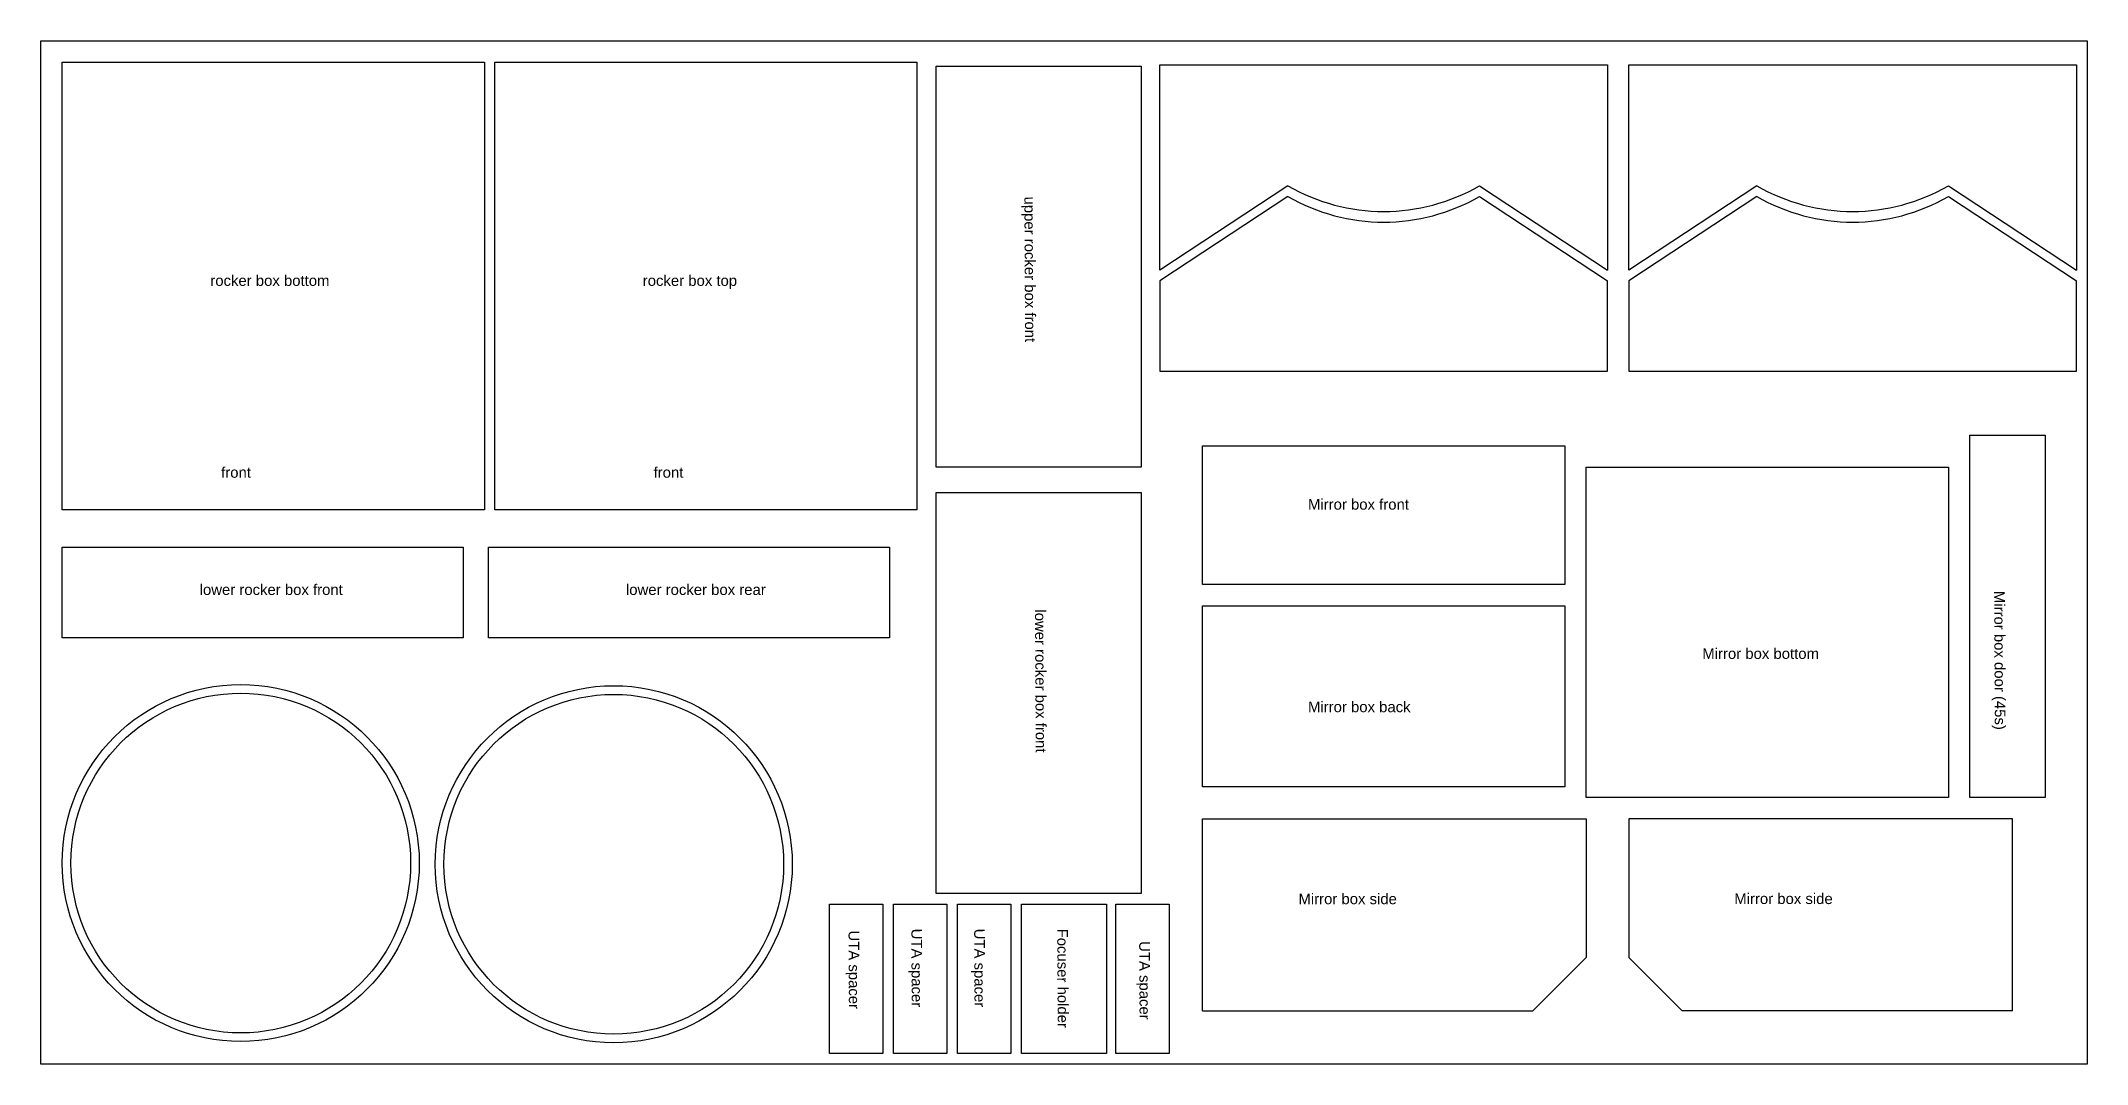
# Model space of a CAD drawing. Header units: inches. Extents: x 0 to 96, y 0 to 48.
import ezdxf

# ---------------------------------------------------------------- set-up
doc = ezdxf.new("R2010")
doc.units = ezdxf.units.IN
doc.header["$MEASUREMENT"] = 0
doc.styles.get("Standard").update_dxf_attribs({"font": 'arial.ttf'})

msp = doc.modelspace()

# ---------------------------------------------------------------- linework, layer by layer
for p, q in [((52.5, 37.25), (52.5, 46.875)), ((52.5, 46.875), (73.5, 46.875)), ((73.5, 46.875), (73.5, 37.25)), ((74.5, 37.25), (74.5, 46.875)), ((74.5, 46.875), (95.5, 46.875)), ((95.5, 46.875), (95.5, 37.25)), ((58.5, 41.206), (52.5, 37.25)), ((58.5, 40.706), (52.5, 36.75)), ((67.5, 41.206), (73.5, 37.25)), ((67.5, 40.706), (73.5, 36.75)), ((80.5, 41.206), (74.5, 37.25)), ((80.5, 40.706), (74.5, 36.75)), ((89.5, 41.206), (95.5, 37.25)), ((89.5, 40.706), (95.5, 36.75)), ((52.5, 36.75), (52.5, 32.5)), ((73.5, 32.5), (73.5, 36.75)), ((74.5, 36.75), (74.5, 32.5)), ((95.5, 32.5), (95.5, 36.75)), ((52.5, 32.5), (73.5, 32.5)), ((74.5, 32.5), (95.5, 32.5)), ((54.5, 2.5), (54.5, 11.5)), ((54.5, 11.5), (72.5, 11.5)), ((72.5, 11.5), (72.5, 5)), ((92.5, 11.5), (74.5, 11.5)), ((74.5, 11.5), (74.5, 5)), ((92.5, 2.5), (92.5, 11.5)), ((70, 2.5), (72.5, 5)), ((77, 2.5), (74.5, 5)), ((54.5, 2.5), (70, 2.5)), ((92.5, 2.5), (77, 2.5))]:
    msp.add_line(p, q)
for points in [[(0, 0), (0, 48), (96, 48), (96, 0)], [(20.812, 26), (1, 26), (1, 47), (20.812, 47)], [(41.101, 26), (21.289, 26), (21.289, 47), (41.101, 47)], [(42, 28), (42, 46.812), (51.625, 46.812), (51.625, 28)], [(54.5, 22.5), (54.5, 29), (71.5, 29), (71.5, 22.5)], [(90.5, 12.5), (90.5, 29.5), (94.036, 29.5), (94.036, 12.5)], [(72.5, 12.5), (72.5, 28), (89.5, 28), (89.5, 12.5)], [(42, 8), (42, 26.812), (51.625, 26.812), (51.625, 8)], [(1, 20), (1, 24.25), (19.812, 24.25), (19.812, 20)], [(21, 20), (21, 24.25), (39.812, 24.25), (39.812, 20)], [(54.5, 21.5), (71.5, 21.5), (71.5, 13), (54.5, 13)], [(37, 0.5), (37, 7.5), (39.5, 7.5), (39.5, 0.5)], [(40, 0.5), (40, 7.5), (42.5, 7.5), (42.5, 0.5)], [(43, 0.5), (43, 7.5), (45.5, 7.5), (45.5, 0.5)], [(46, 0.5), (46, 7.5), (50, 7.5), (50, 0.5)], [(50.433, 0.5), (50.433, 7.5), (52.933, 7.5), (52.933, 0.5)]]:
    msp.add_lwpolyline(points, close=True)
for centre, radius in [((9.375, 9.431), 8.375), ((9.375, 9.431), 7.969), ((26.875, 9.375), 8.375), ((26.875, 9.375), 7.969)]:
    msp.add_circle(centre, radius)
for centre in [(63, 49), (63, 48.5), (85, 49), (85, 48.5)]:
    msp.add_arc(centre, 9, 240, 300)

# ---------------------------------------------------------------- texts
for s, p in [('upper rocker box front', (46.139, 40.698)), ('Mirror box door (45s)', (91.639, 22.198)), ('lower rocker box front', (46.639, 21.329)), ('UTA spacer', (37.89, 6.267)), ('UTA spacer', (40.837, 6.352)), ('UTA spacer', (43.784, 6.352)), ('Focuser holder', (47.681, 6.352)), ('UTA spacer', (51.528, 5.767))]:
    msp.add_text(s, height=0.5, rotation=270.30701).set_placement(p)
for s, p in [('rocker box bottom', (7.948, 36.508)), ('rocker box top', (28.237, 36.508)), ('front', (8.455, 27.508)), ('front', (28.743, 27.508)), ('Mirror box front', (59.448, 26.008)), ('lower rocker box front', (7.448, 22.008)), ('lower rocker box rear', (27.448, 22.008)), ('Mirror box bottom', (77.948, 19.008)), ('Mirror box back', (59.448, 16.508)), ('Mirror box side', (59, 7.5)), ('Mirror box side', (79.448, 7.508))]:
    msp.add_text(s, height=0.5).set_placement(p)

doc.saveas('drawing.dxf')
